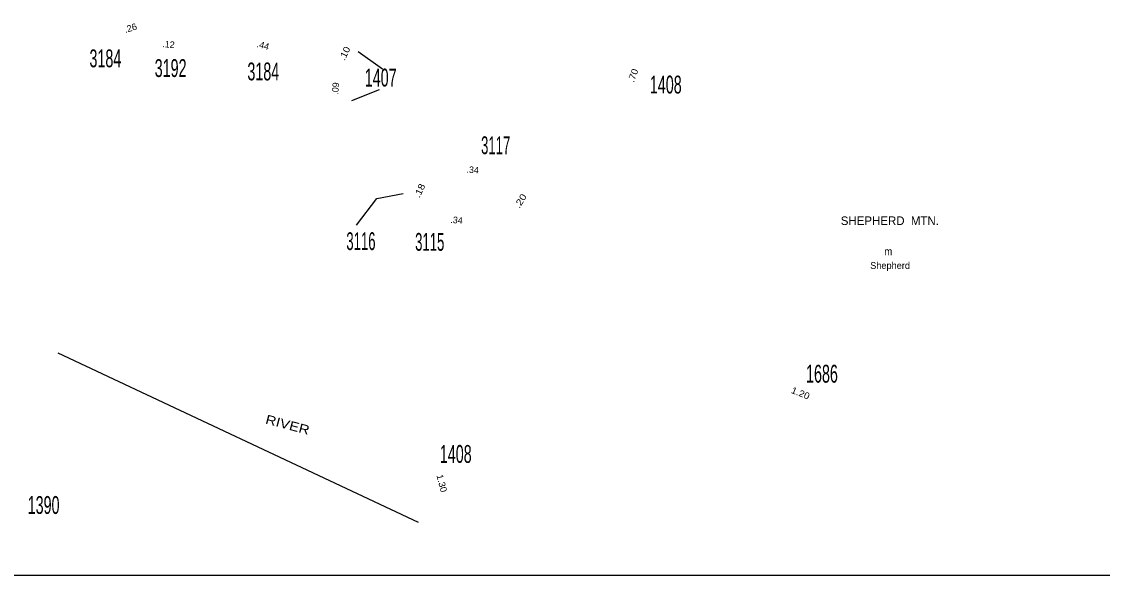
# Model space of a CAD drawing. Extents: x 370874 to 592082, y 190482 to 376297.
# Drawn here: x 407658 to 426554, y 309155 to 318835 of the extents above; entities that cross this region are included whole.
import ezdxf
from ezdxf.enums import TextEntityAlignment as Align

# ---------------------------------------------------------------- set-up
doc = ezdxf.new("R2010")
doc.units = 0
doc.header["$LTSCALE"] = 46
for name, color, linetype, lineweight in [('23', 7, 'Continuous', 25), ('31', 7, 'Continuous', 25), ('38', 7, 'Continuous', 25), ('40', 7, 'Continuous', 13), ('63', 7, 'Continuous', 25)]:
    doc.layers.add(name, color=color, linetype=linetype, lineweight=lineweight)
for name, color, linetype in [('45', 7, 'Continuous'), ('46', 7, 'Continuous'), ('57', 7, 'Continuous')]:
    doc.layers.add(name, color=color, linetype=linetype)

msp = doc.modelspace()

# ---------------------------------------------------------------- linework, layer by layer
at = {"layer": '31'}
msp.add_line((414599, 310080.16), (408297.99, 313039.16), dxfattribs=at)
at = {"layer": '38'}
for p, q in [((413965.89, 318003.87), (413544.59, 318309.16)), ((413907.78, 317640.43), (413428.37, 317451.44))]:
    msp.add_line(p, q, dxfattribs=at)
msp.add_lwpolyline([(413515.15, 315279.39), (413870.05, 315741.11), (414331.44, 315829.91)], dxfattribs=at)
at = {"layer": '63'}
msp.add_lwpolyline([(448630.28, 309155.47), (384675.95, 309155.45), (384675.95, 335722.43)], dxfattribs=at)

# ---------------------------------------------------------------- texts
at = {"layer": '23'}
for s, width, p in [('3184', 0.6, (409122.48, 318036.83)), ('3192', 0.6, (410262.85, 317866.65)), ('3184', 0.6, (411883.59, 317807.93)), ('1407', 0.6, (413935.73, 317700.38)), ('1408', 0.6, (418920.75, 317578.58)), ('3117', 0.55, (415946.01, 316517.76)), ('3116', 0.55, (413590.64, 314841.61)), ('3115', 0.55, (414793.15, 314828.98)), ('1686', 0.6, (421651.03, 312524.32)), ('1408', 0.6, (415248.52, 311122.16)), ('1390', 0.6, (408041.97, 310229.47))]:
    msp.add_text(s, height=312, dxfattribs=dict(at, width=width)).set_placement(p, align=Align.CENTER)
at = {"layer": '40'}
for s, rotation, width, p in [('.26', 17.606, 1.05, (409579.85, 318668.15)), ('.10', 64.659, 1.15, (413357.52, 318254.39)), ('.70', 69.357, 1.1, (418402.73, 317873.7)), ('.18', 64.489, 1.15, (414667.24, 315856.13)), ('.20', 58.246, 1.2, (416428.42, 315670.53)), ('1.20', 338.331, 1.1, (421255.12, 312287.2)), ('1.30', 284.409, 1.05, (414949, 310751.33))]:
    msp.add_text(s, height=115, rotation=rotation, dxfattribs=dict(at, width=width)).set_placement(p, align=Align.CENTER)
for s, rotation, p in [('.12', 354.869, (410221.16, 318380.44)), ('.44', 344.514, (411864.1, 318364.77)), ('.09', 84.65, (413202.24, 317660.2)), ('.34', 356.459, (415540.82, 316186.36)), ('.34', 354.976, (415257.99, 315308.48))]:
    msp.add_text(s, height=115, rotation=rotation, dxfattribs=at).set_placement(p, align=Align.CENTER)
at = {"layer": '45', "width": 0.9}
msp.add_text('m', height=140, dxfattribs=at).set_placement((422810.72, 314748.11), align=Align.CENTER)
at = {"layer": '45'}
msp.add_text('Shepherd', height=120, dxfattribs=at).set_placement((422842.31, 314511.93), align=Align.CENTER)
at = {"layer": '46'}
msp.add_text('SHEPHERD  MTN.', height=150, dxfattribs=at).set_placement((422838.5, 315279.93), align=Align.CENTER)
at = {"layer": '57', "width": 1.2}
msp.add_text('RIVER', height=160, rotation=345.157, dxfattribs=at).set_placement((412288.1, 311711.89), align=Align.CENTER)

doc.saveas('drawing.dxf')
